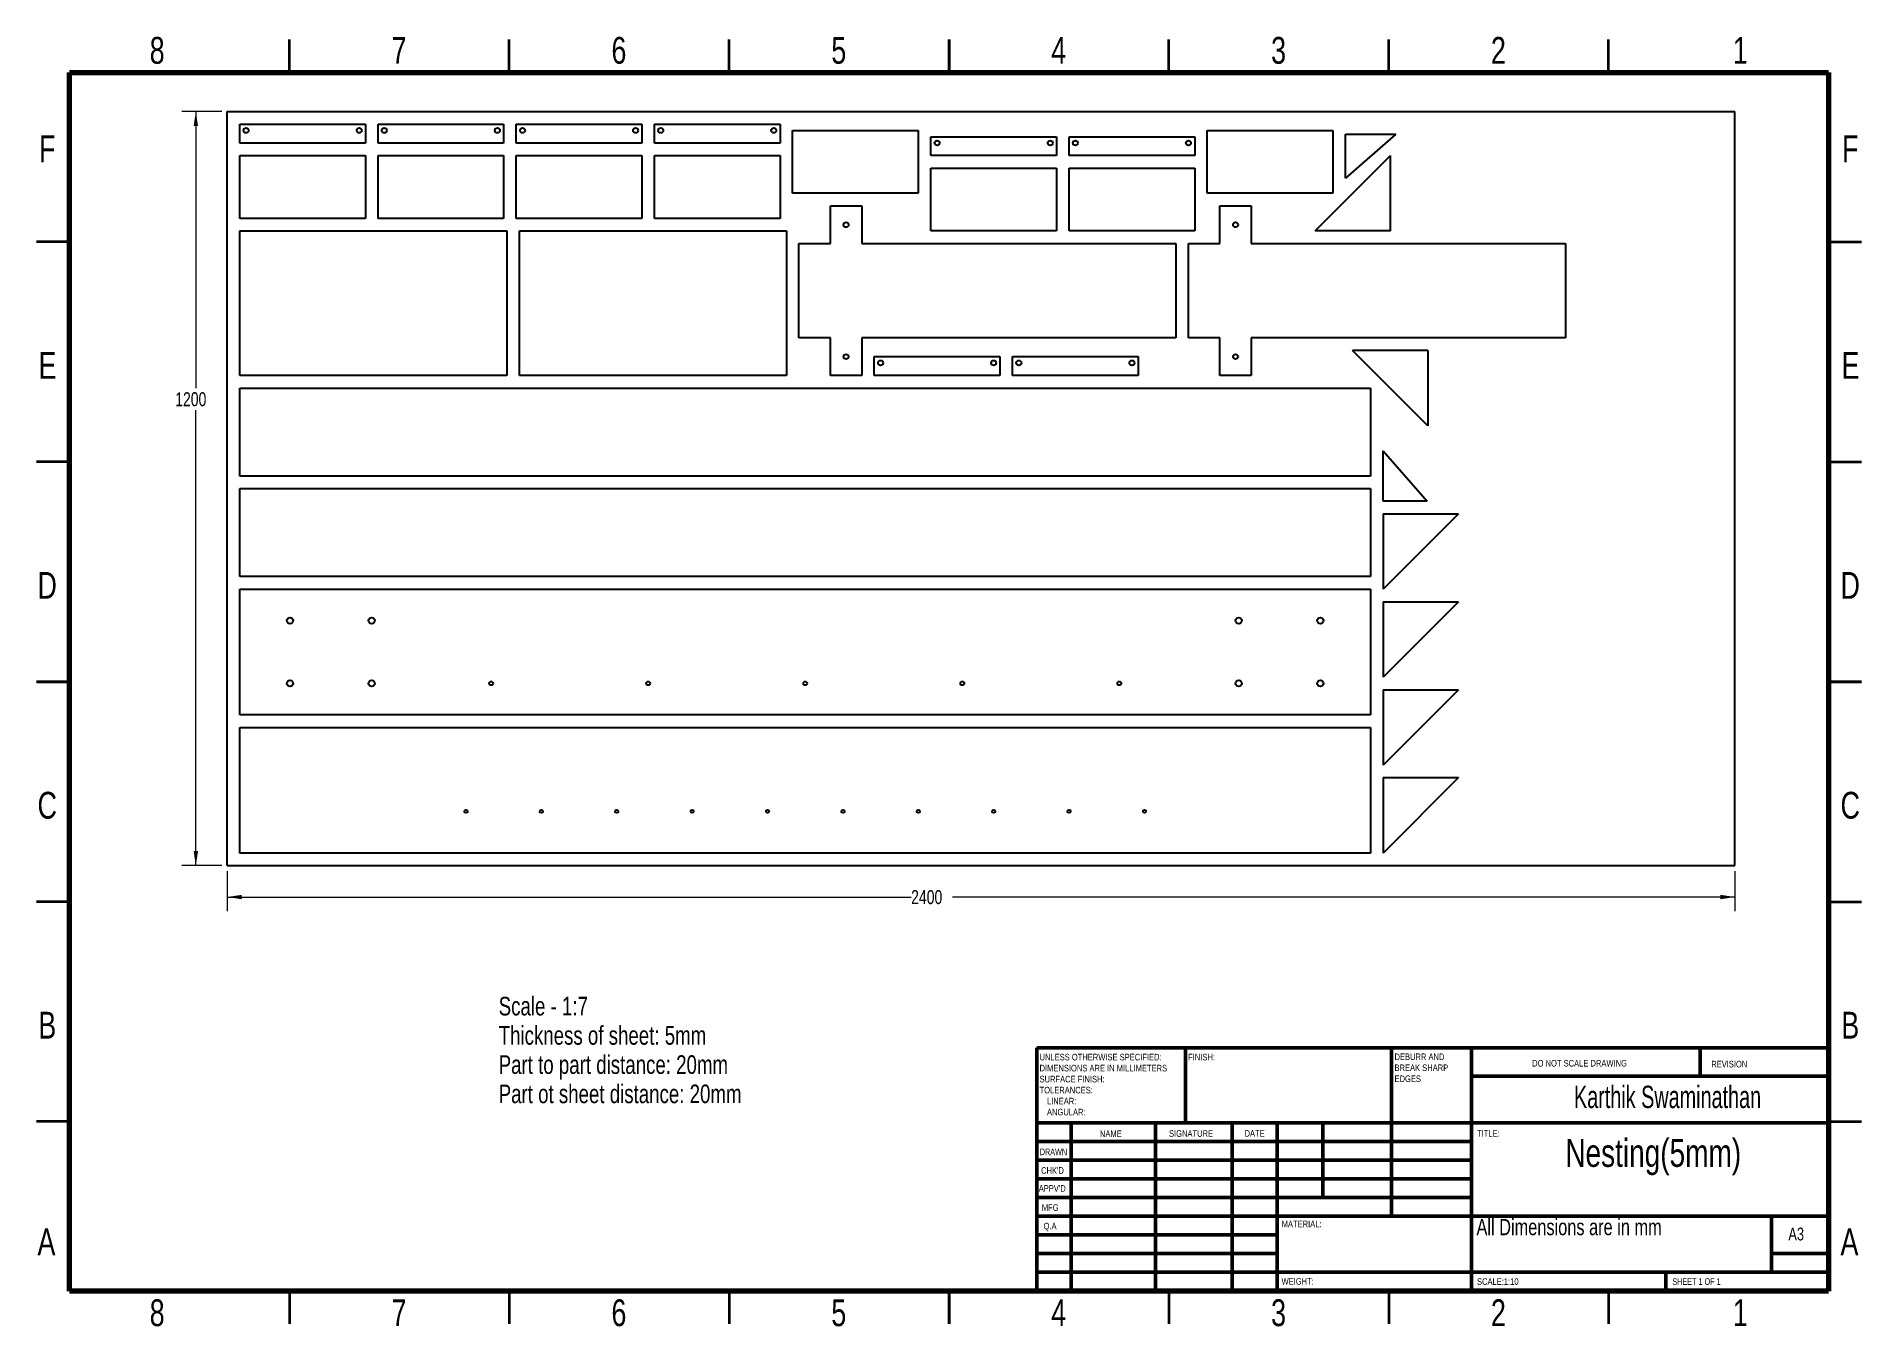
# Model space of a CAD drawing. Header units: millimetres. Extents: x 0.003 to 0.417, y 0.002 to 0.295.
import ezdxf

# ---------------------------------------------------------------- set-up
doc = ezdxf.new("R2010")
doc.units = ezdxf.units.MM
doc.styles.add('SLDTEXTSTYLE0', font='TXT', dxfattribs={"width": 0.75})
doc.styles.add('SLDTEXTSTYLE1', font='TXT', dxfattribs={"width": 0.686449})
doc.styles.add('SLDTEXTSTYLE2', font='TXT', dxfattribs={"width": 0.6875})
doc.styles.add('SLDTEXTSTYLE3', font='TXT', dxfattribs={"width": 0.663})
doc.dimstyles.new('SLDDIMSTYLE0', dxfattribs={"dimtxt": 0.003175, "dimasz": 0.003302, "dimexe": 0, "dimexo": 0.0625, "dimgap": 0.00079375, "dimtad": 0, "dimtih": 1, "dimtoh": 1, "dimlfac": 7, "dimrnd": 1e-09, "dimzin": 12, "dimdsep": 46, "dimtxsty": 'SLDTEXTSTYLE0', "dimsah": 1, "dimcen": 0.09, "dimadec": 0, "dimazin": 3, "dimtfac": 1, "dimtofl": 0, "dimtmove": 0, "dimatfit": 3, "dimfxl": 1, "dimfrac": 2, "dimtolj": 1, "dimtzin": 12, "dimarcsym": 0})

# ---------------------------------------------------------------- blocks, each defined once
blk = doc.blocks.new('SW_NOTE_0')
at = {"color": 0, "linetype": 'Continuous', "lineweight": 0, "char_height": 0.0042333, "attachment_point": 1, "style": 'SLDTEXTSTYLE0'}
for s, insert in [('Scale - 1:7', (0, 0.00546)), ('Thickness of sheet: 5mm', (0, -0.00119)), ('Part to part distance: 20mm', (0, -0.00783)), ('Part ot sheet distance: 20mm', (0, -0.01448))]:
    blk.add_mtext(s, dxfattribs=dict(at, insert=insert))
blk = doc.blocks.new('SW_NOTE_0_1')
at = {"color": 0, "linetype": 'Continuous', "lineweight": 0, "char_height": 0.0015, "attachment_point": 1, "style": 'SLDTEXTSTYLE0'}
for s, insert in [('UNLESS OTHERWISE SPECIFIED:', (0, 0.00193)), ('SURFACE FINISH:', (0, -0.00307)), ('DIMENSIONS ARE IN MILLIMETERS', (0, -0.00057)), ('TOLERANCES:', (0, -0.00557)), ('LINEAR:', (0.00169, -0.00807)), ('ANGULAR:', (0.00169, -0.01057))]:
    blk.add_mtext(s, dxfattribs=dict(at, insert=insert))
blk = doc.blocks.new('SW_NOTE_0_2')
at = {"color": 0, "linetype": 'Continuous', "lineweight": 0, "char_height": 0.0015, "attachment_point": 1, "style": 'SLDTEXTSTYLE0'}
for s, insert in [('DEBURR AND', (0, 0.00193)), ('BREAK SHARP', (0, -0.00057)), ('EDGES', (0, -0.00307))]:
    blk.add_mtext(s, dxfattribs=dict(at, insert=insert))
blk = doc.blocks.new('_D')
at = {"color": 7, "linetype": 'Continuous', "lineweight": 0, "transparency": 16777216}
for p, q in [((0.04461, 0.27814), (0.03556, 0.27814)), ((0.03873, 0.27814), (0.03873, 0.21528)), ((0.03873, 0.10671), (0.03873, 0.21024)), ((0.04461, 0.10671), (0.03556, 0.10671))]:
    blk.add_line(p, q, dxfattribs=at)
at = {"color": 7, "linetype": 'Continuous', "lineweight": 18, "transparency": 16777216}
for points in [[(0.03873, 0.27814), (0.03823, 0.27484), (0.03924, 0.27484)], [(0.03873, 0.10671), (0.03924, 0.11001), (0.03823, 0.11001)]]:
    blk.add_solid(points, dxfattribs=at)
at = {"color": 7, "linetype": 'Continuous', "lineweight": 18, "transparency": 16777216, "insert": (0.03404, 0.21433), "char_height": 0.003175, "attachment_point": 1, "style": 'SLDTEXTSTYLE0'}
blk.add_mtext('1200', dxfattribs=at)
blk = doc.blocks.new('_D_1')
at = {"color": 7, "linetype": 'Continuous', "lineweight": 0, "transparency": 16777216}
for p, q in [((0.04588, 0.10544), (0.04588, 0.09639)), ((0.38873, 0.10544), (0.38873, 0.09639)), ((0.04588, 0.09957), (0.20139, 0.09957)), ((0.38873, 0.09957), (0.21078, 0.09957))]:
    blk.add_line(p, q, dxfattribs=at)
at = {"color": 7, "linetype": 'Continuous', "lineweight": 18, "transparency": 16777216}
for points in [[(0.04588, 0.09957), (0.04918, 0.09906), (0.04918, 0.10007)], [(0.38873, 0.09957), (0.38543, 0.10007), (0.38543, 0.09906)]]:
    blk.add_solid(points, dxfattribs=at)
at = {"color": 7, "linetype": 'Continuous', "lineweight": 18, "transparency": 16777216, "insert": (0.20139, 0.10114), "char_height": 0.003175, "attachment_point": 1, "style": 'SLDTEXTSTYLE0'}
blk.add_mtext('2400', dxfattribs=at)

msp = doc.modelspace()

# ---------------------------------------------------------------- linework, layer by layer
at = {"color": 7, "linetype": 'Continuous', "lineweight": 35}
for p, q in [((0.06, 0.287), (0.06, 0.2945)), ((0.11, 0.287), (0.11, 0.2945)), ((0.16, 0.287), (0.16, 0.2945)), ((0.21, 0.2945), (0.21, 0.287)), ((0.21, 0.287), (0.21, 0.2945)), ((0.26, 0.287), (0.26, 0.2945)), ((0.31, 0.287), (0.31, 0.2945)), ((0.36, 0.287), (0.36, 0.2945)), ((0.01, 0.2485), (0.0025, 0.2485)), ((0.41, 0.2485), (0.4175, 0.2485)), ((0.01, 0.1985), (0.0025, 0.1985)), ((0.41, 0.1985), (0.4175, 0.1985)), ((0.0025, 0.1485), (0.01, 0.1485)), ((0.01, 0.1485), (0.0025, 0.1485)), ((0.4175, 0.1485), (0.41, 0.1485)), ((0.41, 0.1485), (0.4175, 0.1485)), ((0.01, 0.0985), (0.0025, 0.0985)), ((0.41, 0.0985), (0.4175, 0.0985)), ((0.01, 0.0485), (0.0025, 0.0485)), ((0.41, 0.0485), (0.4175, 0.0485)), ((0.06, 0.01), (0.06, 0.0025)), ((0.11, 0.01), (0.11, 0.0025)), ((0.16, 0.01), (0.16, 0.0025)), ((0.21, 0.0025), (0.21, 0.01)), ((0.21, 0.01), (0.21, 0.0025)), ((0.26, 0.01), (0.26, 0.0025)), ((0.31, 0.01), (0.31, 0.0025)), ((0.36, 0.01), (0.36, 0.0025))]:
    msp.add_line(p, q, dxfattribs=at)
at = {"color": 7, "linetype": 'Continuous', "lineweight": 70}
for p, q in [((0.01, 0.01), (0.01, 0.287)), ((0.01, 0.287), (0.41, 0.287)), ((0.41, 0.287), (0.41, 0.01)), ((0.41, 0.01), (0.01, 0.01))]:
    msp.add_line(p, q, dxfattribs=at)
at = {"color": 7, "linetype": 'Continuous'}
for p, q in [((0.04588, 0.10671), (0.04588, 0.27814)), ((0.04588, 0.27814), (0.38873, 0.27814)), ((0.38873, 0.10671), (0.38873, 0.27814)), ((0.04588, 0.10671), (0.38873, 0.10671))]:
    msp.add_line(p, q, dxfattribs=at)
at = {"color": 7, "linetype": 'Continuous', "lineweight": 25}
for p, q in [((0.04873, 0.27099), (0.04873, 0.27528)), ((0.04873, 0.27528), (0.07731, 0.27528)), ((0.07731, 0.27528), (0.07731, 0.27099)), ((0.08016, 0.27099), (0.08016, 0.27528)), ((0.08016, 0.27528), (0.10873, 0.27528)), ((0.10873, 0.27528), (0.10873, 0.27099)), ((0.11159, 0.27099), (0.11159, 0.27528)), ((0.11159, 0.27528), (0.14016, 0.27528)), ((0.14016, 0.27528), (0.14016, 0.27099)), ((0.14302, 0.27099), (0.14302, 0.27528)), ((0.14302, 0.27528), (0.17159, 0.27528)), ((0.17159, 0.27528), (0.17159, 0.27099)), ((0.07731, 0.27099), (0.04873, 0.27099)), ((0.10873, 0.27099), (0.08016, 0.27099)), ((0.14016, 0.27099), (0.11159, 0.27099)), ((0.17159, 0.27099), (0.14302, 0.27099)), ((0.17445, 0.27385), (0.20302, 0.27385)), ((0.17445, 0.25957), (0.17445, 0.27385)), ((0.20302, 0.27385), (0.20302, 0.25957)), ((0.20588, 0.26814), (0.20588, 0.27242)), ((0.20588, 0.27242), (0.23445, 0.27242)), ((0.23445, 0.27242), (0.23445, 0.26814)), ((0.23731, 0.26814), (0.23731, 0.27242)), ((0.23731, 0.27242), (0.26588, 0.27242)), ((0.26588, 0.27242), (0.26588, 0.26814)), ((0.26873, 0.27385), (0.29731, 0.27385)), ((0.26873, 0.25957), (0.26873, 0.27385)), ((0.29731, 0.27385), (0.29731, 0.25957)), ((0.31159, 0.27299), (0.30016, 0.26299)), ((0.30016, 0.26299), (0.30016, 0.27299)), ((0.30016, 0.27299), (0.31159, 0.27299)), ((0.04873, 0.25385), (0.04873, 0.26814)), ((0.04873, 0.26814), (0.07731, 0.26814)), ((0.07731, 0.26814), (0.07731, 0.25385)), ((0.08016, 0.25385), (0.08016, 0.26814)), ((0.08016, 0.26814), (0.10873, 0.26814)), ((0.10873, 0.26814), (0.10873, 0.25385)), ((0.11159, 0.25385), (0.11159, 0.26814)), ((0.11159, 0.26814), (0.14016, 0.26814)), ((0.14016, 0.26814), (0.14016, 0.25385)), ((0.14302, 0.25385), (0.14302, 0.26814)), ((0.14302, 0.26814), (0.17159, 0.26814)), ((0.17159, 0.26814), (0.17159, 0.25385)), ((0.23445, 0.26814), (0.20588, 0.26814)), ((0.26588, 0.26814), (0.23731, 0.26814)), ((0.29324, 0.25099), (0.31038, 0.26814)), ((0.31038, 0.25099), (0.31038, 0.26814)), ((0.20588, 0.25099), (0.20588, 0.26528)), ((0.20588, 0.26528), (0.23445, 0.26528)), ((0.23445, 0.26528), (0.23445, 0.25099)), ((0.23731, 0.25099), (0.23731, 0.26528)), ((0.23731, 0.26528), (0.26588, 0.26528)), ((0.26588, 0.26528), (0.26588, 0.25099)), ((0.20302, 0.25957), (0.17445, 0.25957)), ((0.29731, 0.25957), (0.26873, 0.25957)), ((0.07731, 0.25385), (0.04873, 0.25385)), ((0.10873, 0.25385), (0.08016, 0.25385)), ((0.14016, 0.25385), (0.11159, 0.25385)), ((0.17159, 0.25385), (0.14302, 0.25385)), ((0.18302, 0.25671), (0.19016, 0.25671)), ((0.18302, 0.24814), (0.18302, 0.25671)), ((0.19016, 0.25671), (0.19016, 0.24814)), ((0.27159, 0.25671), (0.27873, 0.25671)), ((0.27159, 0.24814), (0.27159, 0.25671)), ((0.27873, 0.25671), (0.27873, 0.24814)), ((0.04873, 0.25099), (0.10945, 0.25099)), ((0.04873, 0.21814), (0.04873, 0.25099)), ((0.10945, 0.25099), (0.10945, 0.21814)), ((0.11231, 0.25099), (0.17302, 0.25099)), ((0.11231, 0.21814), (0.11231, 0.25099)), ((0.17302, 0.25099), (0.17302, 0.21814)), ((0.23445, 0.25099), (0.20588, 0.25099)), ((0.26588, 0.25099), (0.23731, 0.25099)), ((0.31038, 0.25099), (0.29324, 0.25099)), ((0.17588, 0.22671), (0.17588, 0.24814)), ((0.17588, 0.24814), (0.18302, 0.24814)), ((0.19016, 0.24814), (0.26159, 0.24814)), ((0.26159, 0.24814), (0.26159, 0.22671)), ((0.26445, 0.22671), (0.26445, 0.24814)), ((0.26445, 0.24814), (0.27159, 0.24814)), ((0.27873, 0.24814), (0.35016, 0.24814)), ((0.35016, 0.24814), (0.35016, 0.22671)), ((0.18302, 0.22671), (0.17588, 0.22671)), ((0.18302, 0.21814), (0.18302, 0.22671)), ((0.26159, 0.22671), (0.19016, 0.22671)), ((0.19016, 0.22671), (0.19016, 0.21814)), ((0.27159, 0.22671), (0.26445, 0.22671)), ((0.27159, 0.21814), (0.27159, 0.22671)), ((0.35016, 0.22671), (0.27873, 0.22671)), ((0.27873, 0.22671), (0.27873, 0.21814)), ((0.19302, 0.21814), (0.19302, 0.22242)), ((0.19302, 0.22242), (0.22159, 0.22242)), ((0.22159, 0.22242), (0.22159, 0.21814)), ((0.22445, 0.21814), (0.22445, 0.22242)), ((0.22445, 0.22242), (0.25302, 0.22242)), ((0.25302, 0.22242), (0.25302, 0.21814)), ((0.31891, 0.20671), (0.30176, 0.22385)), ((0.31891, 0.22385), (0.30176, 0.22385)), ((0.31891, 0.22385), (0.31891, 0.20671)), ((0.10945, 0.21814), (0.04873, 0.21814)), ((0.17302, 0.21814), (0.11231, 0.21814)), ((0.19016, 0.21814), (0.18302, 0.21814)), ((0.22159, 0.21814), (0.19302, 0.21814)), ((0.25302, 0.21814), (0.22445, 0.21814)), ((0.27873, 0.21814), (0.27159, 0.21814)), ((0.04873, 0.21528), (0.30588, 0.21528)), ((0.04873, 0.19528), (0.04873, 0.21528)), ((0.30588, 0.21528), (0.30588, 0.19528)), ((0.30873, 0.18957), (0.30873, 0.20099)), ((0.30873, 0.20099), (0.31873, 0.18957)), ((0.30588, 0.19528), (0.04873, 0.19528)), ((0.04873, 0.19242), (0.30588, 0.19242)), ((0.04873, 0.17242), (0.04873, 0.19242)), ((0.30588, 0.19242), (0.30588, 0.17242)), ((0.31873, 0.18957), (0.30873, 0.18957)), ((0.30873, 0.18671), (0.30873, 0.16957)), ((0.30873, 0.18671), (0.32588, 0.18671)), ((0.32588, 0.18671), (0.30873, 0.16957)), ((0.30588, 0.17242), (0.04873, 0.17242)), ((0.04873, 0.16957), (0.30588, 0.16957)), ((0.04873, 0.14099), (0.04873, 0.16957)), ((0.30588, 0.16957), (0.30588, 0.14099)), ((0.30873, 0.16671), (0.30873, 0.14957)), ((0.32588, 0.16671), (0.30873, 0.14957)), ((0.30873, 0.16671), (0.32588, 0.16671)), ((0.30873, 0.14671), (0.30873, 0.12957)), ((0.32588, 0.14671), (0.30873, 0.12957)), ((0.30873, 0.14671), (0.32588, 0.14671)), ((0.30588, 0.14099), (0.04873, 0.14099)), ((0.04873, 0.13814), (0.30588, 0.13814)), ((0.04873, 0.10957), (0.04873, 0.13814)), ((0.30588, 0.13814), (0.30588, 0.10957)), ((0.32588, 0.12671), (0.30873, 0.10957)), ((0.30873, 0.12671), (0.30873, 0.10957)), ((0.30873, 0.12671), (0.32588, 0.12671)), ((0.30588, 0.10957), (0.04873, 0.10957))]:
    msp.add_line(p, q, dxfattribs=at)
at = {"color": 7, "linetype": 'Continuous', "lineweight": 50}
for p, q in [((0.23, 0.06525), (0.41, 0.06525)), ((0.23, 0.06525), (0.23, 0.01)), ((0.2638, 0.04825), (0.2638, 0.06525)), ((0.3106, 0.06525), (0.3106, 0.027)), ((0.3288, 0.06525), (0.3288, 0.01)), ((0.3808, 0.05887), (0.3808, 0.06525)), ((0.41, 0.05887), (0.3288, 0.05887)), ((0.41, 0.04825), (0.23, 0.04825)), ((0.2378, 0.04825), (0.2378, 0.01)), ((0.25699, 0.04825), (0.25699, 0.01)), ((0.2744, 0.04825), (0.2744, 0.01)), ((0.2846, 0.01), (0.2846, 0.04825)), ((0.295, 0.03125), (0.295, 0.04825)), ((0.3288, 0.044), (0.23, 0.044)), ((0.3288, 0.03975), (0.23, 0.03975)), ((0.3288, 0.0355), (0.23, 0.0355)), ((0.3288, 0.03125), (0.23, 0.03125)), ((0.2846, 0.027), (0.23, 0.027)), ((0.2846, 0.027), (0.41, 0.027)), ((0.397, 0.01425), (0.397, 0.027)), ((0.2846, 0.02275), (0.23, 0.02275)), ((0.2846, 0.0185), (0.23, 0.0185)), ((0.41, 0.0185), (0.397, 0.0185)), ((0.23, 0.01425), (0.41, 0.01425)), ((0.373, 0.01), (0.373, 0.01425))]:
    msp.add_line(p, q, dxfattribs=at)
at = {"color": 7, "linetype": 'Continuous', "lineweight": 25}
for centre, radius in [((0.05016, 0.27385), 0.000571), ((0.07588, 0.27385), 0.000571), ((0.08159, 0.27385), 0.000571), ((0.10731, 0.27385), 0.000571), ((0.11302, 0.27385), 0.000571), ((0.13873, 0.27385), 0.000571), ((0.14445, 0.27385), 0.000571), ((0.17016, 0.27385), 0.000571), ((0.20731, 0.27099), 0.000571), ((0.23302, 0.27099), 0.000571), ((0.23873, 0.27099), 0.000571), ((0.26445, 0.27099), 0.000571), ((0.18659, 0.25242), 0.000571), ((0.27516, 0.25242), 0.000571), ((0.18659, 0.22242), 0.000571), ((0.19445, 0.22099), 0.000571), ((0.22016, 0.22099), 0.000571), ((0.22588, 0.22099), 0.000571), ((0.25159, 0.22099), 0.000571), ((0.27516, 0.22242), 0.000571), ((0.06016, 0.16242), 0.000714), ((0.07873, 0.16242), 0.000714), ((0.27588, 0.16242), 0.000714), ((0.29445, 0.16242), 0.000714), ((0.06016, 0.14814), 0.000714), ((0.07873, 0.14814), 0.000714), ((0.10588, 0.14814), 0.000429), ((0.14159, 0.14814), 0.000429), ((0.17731, 0.14814), 0.000429), ((0.21302, 0.14814), 0.000429), ((0.24873, 0.14814), 0.000429), ((0.27588, 0.14814), 0.000714), ((0.29445, 0.14814), 0.000714), ((0.10016, 0.11904), 0.000357), ((0.11731, 0.11904), 0.000357), ((0.13445, 0.11904), 0.000357), ((0.15159, 0.11904), 0.000357), ((0.16873, 0.11904), 0.000357), ((0.18588, 0.11904), 0.000357), ((0.20302, 0.11904), 0.000357), ((0.22016, 0.11904), 0.000357), ((0.23731, 0.11904), 0.000357), ((0.25445, 0.11904), 0.000357)]:
    msp.add_circle(centre, radius, dxfattribs=at)

# ---------------------------------------------------------------- block references
at = {"color": 7, "linetype": 'Continuous', "lineweight": 0}
for name, p in [('SW_NOTE_0', (0.1076, 0.07142)), ('SW_NOTE_0_1', (0.23059, 0.06199)), ('SW_NOTE_0_2', (0.31131, 0.06207))]:
    msp.add_blockref(name, p, dxfattribs=at)

# ---------------------------------------------------------------- texts
for s, insert, char_height, attachment_point, style in [('8', (0.02994, 0.29511), 0.0061, 2, 'SLDTEXTSTYLE0'), ('7', (0.08494, 0.29511), 0.0061, 2, 'SLDTEXTSTYLE0'), ('6', (0.13494, 0.29511), 0.0061, 2, 'SLDTEXTSTYLE0'), ('5', (0.18494, 0.29511), 0.0061, 2, 'SLDTEXTSTYLE0'), ('4', (0.23494, 0.29511), 0.0061, 2, 'SLDTEXTSTYLE0'), ('3', (0.28494, 0.29511), 0.0061, 2, 'SLDTEXTSTYLE0'), ('2', (0.33494, 0.29511), 0.0061, 2, 'SLDTEXTSTYLE0'), ('1', (0.38994, 0.29511), 0.0061, 2, 'SLDTEXTSTYLE0'), ('F', (0.00494, 0.27273), 0.0061, 2, 'SLDTEXTSTYLE0'), ('F', (0.41494, 0.27273), 0.0061, 2, 'SLDTEXTSTYLE0'), ('E', (0.00501, 0.22348), 0.0061, 2, 'SLDTEXTSTYLE0'), ('E', (0.41501, 0.22348), 0.0061, 2, 'SLDTEXTSTYLE0'), ('D', (0.00493, 0.17348), 0.0061, 2, 'SLDTEXTSTYLE0'), ('D', (0.41493, 0.17348), 0.0061, 2, 'SLDTEXTSTYLE0'), ('C', (0.00494, 0.12348), 0.0061, 2, 'SLDTEXTSTYLE0'), ('C', (0.41494, 0.12348), 0.0061, 2, 'SLDTEXTSTYLE0'), ('B', (0.00495, 0.07348), 0.0061, 2, 'SLDTEXTSTYLE0'), ('B', (0.41495, 0.07348), 0.0061, 2, 'SLDTEXTSTYLE0'), ('FINISH:', (0.26437, 0.06392), 0.0015, 1, 'SLDTEXTSTYLE0'), ('DO NOT SCALE DRAWING', (0.34261, 0.06253), 0.0015, 1, 'SLDTEXTSTYLE0'), ('REVISION', (0.38333, 0.06233), 0.0015, 1, 'SLDTEXTSTYLE0'), ('Karthik Swaminathan', (0.3734, 0.05667), 0.00508, 2, 'SLDTEXTSTYLE3'), ('NAME', (0.24432, 0.0465), 0.0015, 1, 'SLDTEXTSTYLE0'), ('SIGNATURE', (0.26003, 0.04656), 0.0015, 1, 'SLDTEXTSTYLE0'), ('DATE', (0.27721, 0.04658), 0.0015, 1, 'SLDTEXTSTYLE0'), ('TITLE:', (0.33009, 0.04658), 0.0015, 1, 'SLDTEXTSTYLE0'), ('DRAWN', (0.23064, 0.04238), 0.0015, 1, 'SLDTEXTSTYLE1'), ('Nesting(5mm)', (0.37014, 0.04457), 0.00635, 2, 'SLDTEXTSTYLE0'), ("CHK'D", (0.23094, 0.03816), 0.0015, 1, 'SLDTEXTSTYLE0'), ("APPV'D", (0.2304, 0.03407), 0.0015, 1, 'SLDTEXTSTYLE0'), ('MFG', (0.23112, 0.02972), 0.0015, 1, 'SLDTEXTSTYLE0'), ('Q.A', (0.23151, 0.0255), 0.0015, 1, 'SLDTEXTSTYLE0'), ('MATERIAL:', (0.28565, 0.02599), 0.0015, 1, 'SLDTEXTSTYLE0'), ('All Dimensions are in mm', (0.32995, 0.02639), 0.0037042, 1, 'SLDTEXTSTYLE0'), ('A', (0.00476, 0.02423), 0.0061, 2, 'SLDTEXTSTYLE0'), ('A3', (0.40087, 0.02441), 0.00291, 1, 'SLDTEXTSTYLE0'), ('A', (0.41476, 0.02423), 0.0061, 2, 'SLDTEXTSTYLE0'), ('WEIGHT:', (0.28562, 0.01295), 0.001499, 1, 'SLDTEXTSTYLE0'), ('SCALE:1:10', (0.33007, 0.0129), 0.0015, 1, 'SLDTEXTSTYLE0'), ('SHEET 1 OF 1', (0.37448, 0.0129), 0.0015, 1, 'SLDTEXTSTYLE2'), ('8', (0.02994, 0.00811), 0.0061, 2, 'SLDTEXTSTYLE0'), ('7', (0.08494, 0.00811), 0.0061, 2, 'SLDTEXTSTYLE0'), ('6', (0.13494, 0.00811), 0.0061, 2, 'SLDTEXTSTYLE0'), ('5', (0.18494, 0.00811), 0.0061, 2, 'SLDTEXTSTYLE0'), ('4', (0.23494, 0.00811), 0.0061, 2, 'SLDTEXTSTYLE0'), ('3', (0.28494, 0.00811), 0.0061, 2, 'SLDTEXTSTYLE0'), ('2', (0.33494, 0.00811), 0.0061, 2, 'SLDTEXTSTYLE0'), ('1', (0.38994, 0.00811), 0.0061, 2, 'SLDTEXTSTYLE0')]:
    msp.add_mtext(s, dxfattribs=dict(at, insert=insert, char_height=char_height, attachment_point=attachment_point, style=style))

# ---------------------------------------------------------------- dimensions: what is measured, and where the dimension line sits
at = {"color": 7, "linetype": 'Continuous', "lineweight": 18}
for base, p2, angle, text, picture, middle in [((0.03873, 0.27814), (0.04588, 0.27814), 90, '1200', '_D', (0.03873, 0.21276)), ((0.38873, 0.09957), (0.38873, 0.10671), 0, '2400', '_D_1', (0.20609, 0.09957))]:
    dim = msp.add_linear_dim(base=base, p1=(0.04588, 0.10671), p2=p2, angle=angle, text=text, dimstyle='SLDDIMSTYLE0', dxfattribs=at)
    dim.commit()
    dim.dimension.update_dxf_attribs({"geometry": picture, "text_midpoint": middle, "dimtype": 160})

doc.saveas('drawing.dxf')
